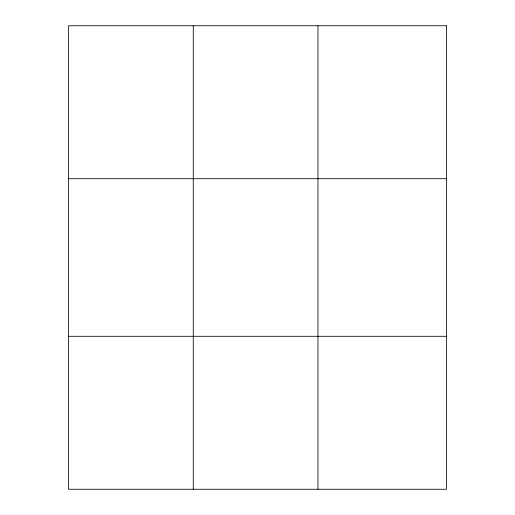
<?xml version="1.0" encoding="UTF-8"?>
<svg xmlns="http://www.w3.org/2000/svg" width="515" height="515" viewBox="0 0 515 515"><rect width="100%" height="100%" fill="white"/><g stroke="black" fill="none" stroke-linecap="round" stroke-linejoin="round"><path stroke-width="0.77" d="M193.267 489.25L193.267 25.75M317.955 489.25L317.955 25.75M68.585 178.705L446.415 178.705M68.585 336.295L446.415 336.295M446.415 25.75L446.415 489.25L68.585 489.25L68.585 25.75L446.415 25.75"/></g></svg>
